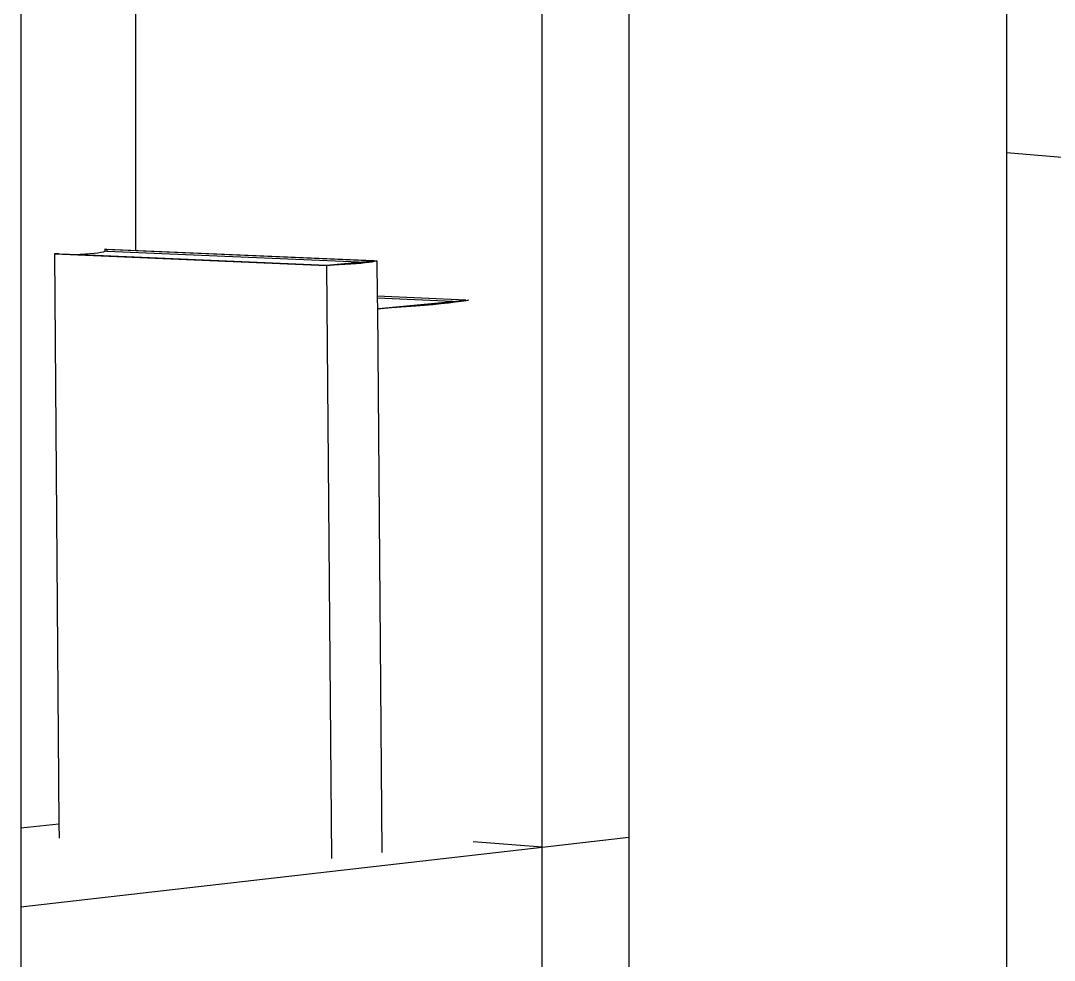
# Model space of a CAD drawing. Extents: x -10531 to 16009, y -6447 to 5372.
# Drawn here: x -2879 to -2244, y -1649 to -1072 of the extents above; entities that cross this region are included whole.
import ezdxf

# ---------------------------------------------------------------- set-up
doc = ezdxf.new("R2010")
doc.units = 0
doc.layers.get('0').update_dxf_attribs({"linetype": 'CONTINUOUS'})

msp = doc.modelspace()

# ---------------------------------------------------------------- linework, layer by layer
for p, q in [((-2273.69, -330.94), (-2273.69, -1153.06)), ((-2505.7, -918.64), (-2505.7, -1573.62)), ((-2559.03, -1579.72), (-2559.03, -997.95)), ((-2808.64, -1213.03), (-2808.64, -1015.99)), ((-2879.4, -1021.09), (-2879.4, -1567.98)), ((-2879.3, -1021.09), (-2879.3, -1567.97)), ((-2273.69, -1153.06), (-2273.69, -1975.18)), ((-2214.81, -1157.84), (-2273.69, -1153.06)), ((-2827.64, -1212.23), (-2827.63, -1213.46)), ((-2826.5, -1212.4), (-2827.64, -1212.23)), ((-2827.64, -1212.23), (-2808.64, -1213.03)), ((-2826.5, -1212.4), (-2826.49, -1213.63)), ((-2662.42, -1219.37), (-2826.5, -1212.4)), ((-2808.64, -1213.03), (-2660.46, -1219.32)), ((-2858.71, -1215.02), (-2691.38, -1222.16)), ((-2855.66, -1215.03), (-2858.71, -1215.02)), ((-2858.71, -1215.02), (-2855.91, -1565.38)), ((-2855.66, -1215.03), (-2842.83, -1215.57)), ((-2839.85, -1215.37), (-2842.83, -1215.57)), ((-2842.83, -1215.57), (-2691.45, -1222.03)), ((-2836.83, -1215.12), (-2839.85, -1215.37)), ((-2834.18, -1214.86), (-2836.83, -1215.12)), ((-2831.93, -1214.58), (-2834.18, -1214.86)), ((-2830.13, -1214.3), (-2831.93, -1214.58)), ((-2828.8, -1214.02), (-2830.13, -1214.3)), ((-2827.96, -1213.73), (-2828.8, -1214.02)), ((-2827.63, -1213.46), (-2827.96, -1213.73)), ((-2826.49, -1213.63), (-2827.63, -1213.46)), ((-2671.64, -1220.21), (-2826.49, -1213.63)), ((-2691.38, -1222.16), (-2660.46, -1219.32)), ((-2671.64, -1220.21), (-2662.42, -1219.37)), ((-2660.46, -1219.32), (-2661.11, -1219.6)), ((-2660.46, -1219.32), (-2660.28, -1240.96)), ((-2691.45, -1222.03), (-2671.64, -1220.21)), ((-2687.44, -1222.02), (-2691.38, -1222.16)), ((-2691.38, -1222.16), (-2688.46, -1586.66)), ((-2683.62, -1221.85), (-2687.44, -1222.02)), ((-2679.97, -1221.66), (-2683.62, -1221.85)), ((-2676.52, -1221.45), (-2679.97, -1221.66)), ((-2673.32, -1221.22), (-2676.52, -1221.45)), ((-2670.41, -1220.97), (-2673.32, -1221.22)), ((-2667.81, -1220.71), (-2670.41, -1220.97)), ((-2665.55, -1220.44), (-2667.81, -1220.71)), ((-2663.67, -1220.17), (-2665.55, -1220.44)), ((-2662.19, -1219.88), (-2663.67, -1220.17)), ((-2661.11, -1219.6), (-2662.19, -1219.88)), ((-2660.28, -1240.96), (-2660.28, -1241.19)), ((-2605.84, -1243.56), (-2660.28, -1241.19)), ((-2660.28, -1241.19), (-2660.27, -1242.32)), ((-2614.09, -1244.33), (-2660.27, -1242.32)), ((-2660.27, -1242.32), (-2660.22, -1248.56)), ((-2660.22, -1248.8), (-2604.55, -1243.58)), ((-2659.47, -1248.59), (-2614.09, -1244.33)), ((-2612.47, -1244.88), (-2616.6, -1245.38)), ((-2614.09, -1244.33), (-2605.84, -1243.56)), ((-2608.81, -1244.39), (-2612.47, -1244.88)), ((-2605.67, -1243.9), (-2608.81, -1244.39)), ((-2603.99, -1243.6), (-2605.67, -1243.9)), ((-2654.32, -1248.48), (-2660.22, -1248.8)), ((-2660.22, -1248.56), (-2659.47, -1248.59)), ((-2660.22, -1248.56), (-2660.22, -1248.8)), ((-2660.22, -1248.8), (-2657.53, -1582.98)), ((-2648.42, -1248.11), (-2654.32, -1248.48)), ((-2642.58, -1247.71), (-2648.42, -1248.11)), ((-2636.87, -1247.28), (-2642.58, -1247.71)), ((-2631.35, -1246.83), (-2636.87, -1247.28)), ((-2626.1, -1246.35), (-2631.35, -1246.83)), ((-2621.16, -1245.87), (-2626.1, -1246.35)), ((-2616.6, -1245.38), (-2621.16, -1245.87)), ((-2879.4, -1567.98), (-2879.3, -1567.97)), ((-2879.4, -1567.98), (-2879.4, -1616.34)), ((-2879.3, -1567.97), (-2855.91, -1565.38)), ((-2879.3, -1567.97), (-2879.3, -1616.35)), ((-2855.91, -1565.38), (-2855.84, -1574.2)), ((-2559.03, -1579.72), (-2505.7, -1573.62)), ((-2505.7, -1573.62), (-2505.7, -2228.61)), ((-2879.3, -1616.35), (-2559.03, -1579.72)), ((-2559.03, -1579.72), (-2601.35, -1576.4)), ((-2559.03, -1655.47), (-2559.03, -1579.72)), ((-2879.3, -1616.35), (-2879.4, -1616.34)), ((-2879.4, -1616.34), (-2879.4, -1616.36)), ((-2879.4, -1616.36), (-2879.3, -1616.35)), ((-2879.4, -1616.36), (-2879.4, -1643.17)), ((-2879.3, -1616.35), (-2879.3, -1643.16)), ((-2879.4, -1643.17), (-2879.3, -1643.16)), ((-2879.4, -1643.17), (-2879.4, -1693.85)), ((-2879.3, -1643.16), (-2879.3, -1693.86))]:
    msp.add_line(p, q)

doc.saveas('drawing.dxf')
